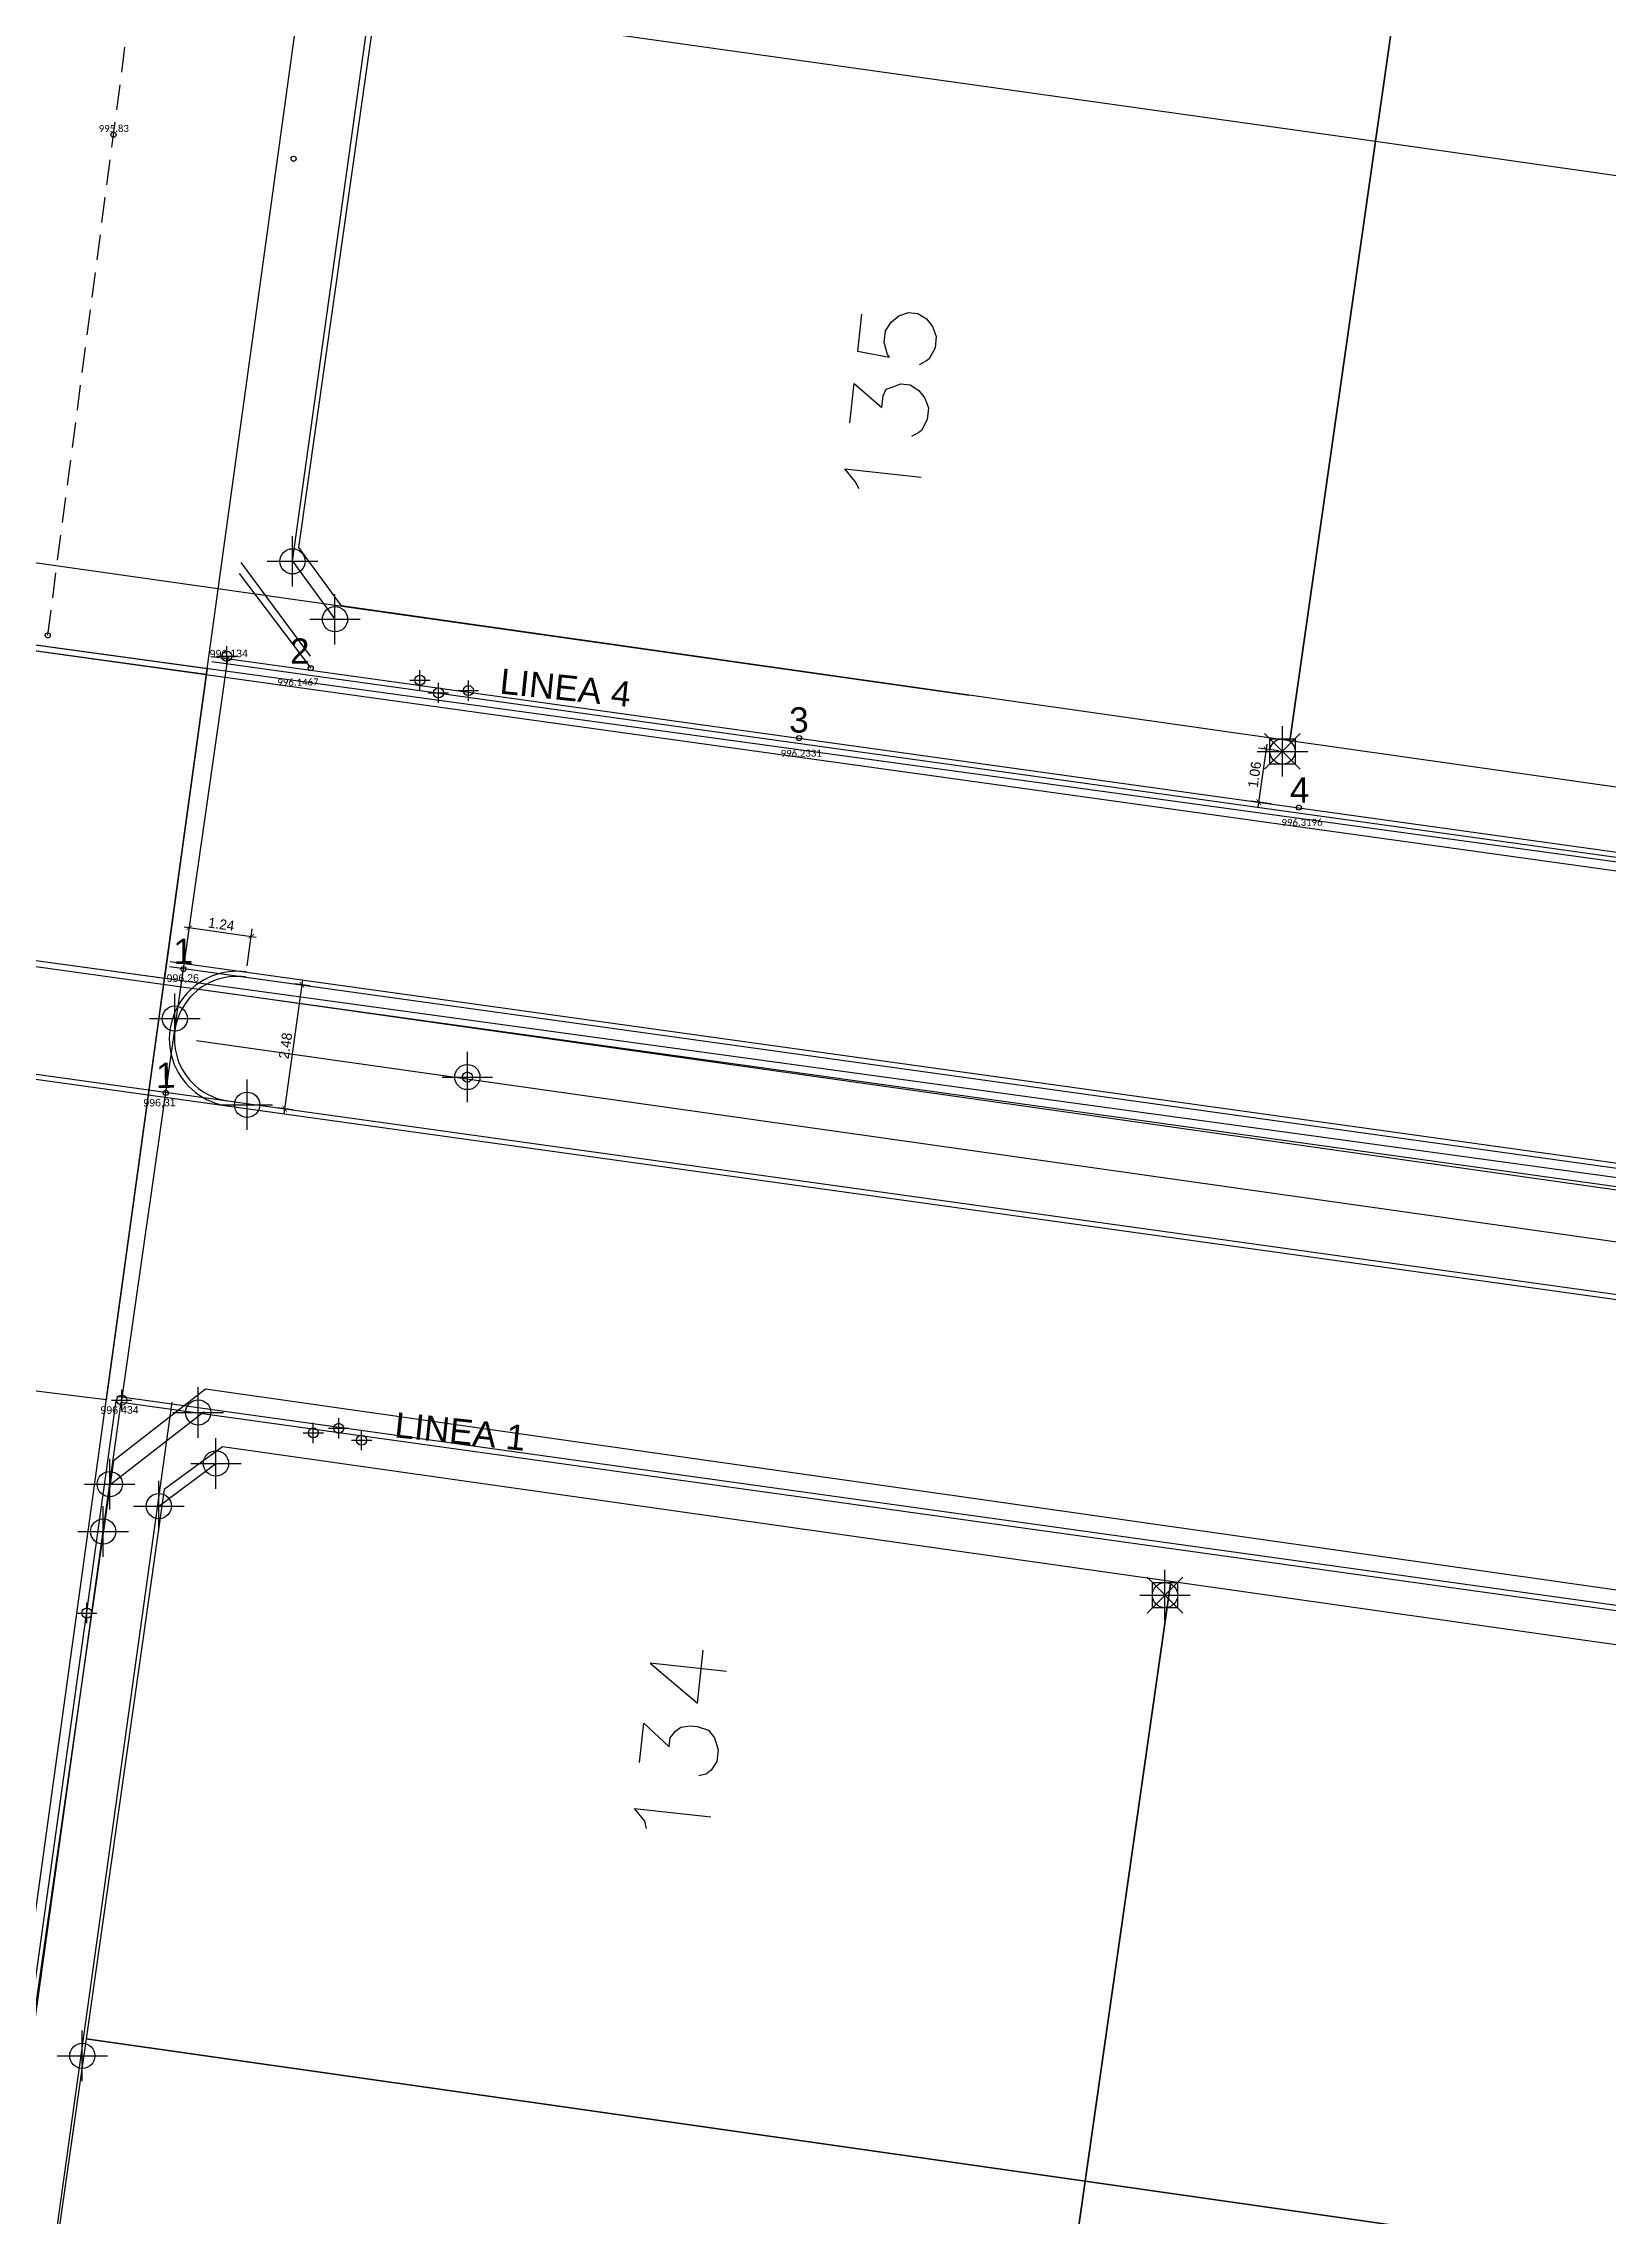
# Model space of a CAD drawing. Header units: metres. Extents: x -977055 to 805873, y -1033982 to 242021.
# Drawn here: x 863.81 to 894.82, y 1027.81 to 1070.86 of the extents above; entities that cross this region are included whole.
import ezdxf

# ---------------------------------------------------------------- set-up
doc = ezdxf.new("R2010")
doc.units = ezdxf.units.M
doc.header["$PDMODE"] = 32
doc.header["$PDSIZE"] = 1.5
doc.linetypes.add('DASHED', pattern=[0.75, 0.5, -0.25])
for name, color, linetype in [('12-CONDICIONES EXISTENTES', 2, 'Continuous'), ('C-ROAD-PROF-TEXT', 11, 'Continuous'), ('linea 1', 1, 'Continuous'), ('LOTE 243', 6, 'Continuous'), ('puntos nov 7', 50, 'Continuous'), ('PUNTOS V', 4, 'Continuous'), ('V-NODE', 1, 'Continuous')]:
    doc.layers.add(name, color=color, linetype=linetype)
doc.layers.add('PDF2_area escolar', color=7, linetype='Continuous', true_color=0x989898)
doc.layers.add('PDF_Geometry', color=7, linetype='Continuous', true_color=0x797979)
doc.layers.get('PDF2_area escolar').off()
doc.styles.add('CITY2', font='stylu.ttf', dxfattribs={"height": 0.2})
doc.styles.get("Standard").update_dxf_attribs({"font": 'arial.ttf'})
doc.dimstyles.new('COTAS2', dxfattribs={"dimtxt": 0.02, "dimasz": 0.1, "dimexe": 0.15, "dimexo": 0.08, "dimgap": 0.05, "dimtad": 1, "dimzin": 0, "dimdsep": 46, "dimtxsty": 'CITY2', "dimblk": 'ARCHTICK', "dimcen": 1, "dimdle": 0.1, "dimclrd": 1, "dimclre": 1, "dimclrt": 2, "dimadec": 0, "dimazin": 0, "dimtfac": 1, "dimtofl": 0, "dimtmove": 0, "dimatfit": 3, "dimldrblk": 'ARCHTICK', "dimfxl": 0.18, "dimtolj": 1, "dimtzin": 0, "dimarcsym": 0})

# ---------------------------------------------------------------- blocks, each defined once
blk = doc.blocks.new('*U274')
at = {"color": 0, "linetype": 'ByBlock', "lineweight": -2, "transparency": 16777216}
for p, q in [((0, -1), (0, 1)), ((-1, 0), (1, 0))]:
    blk.add_line(p, q, dxfattribs=at)
blk.add_circle((0, 0), 0.5, dxfattribs=at)
blk = doc.blocks.new('*U1285', base_point=(864.579, 1030.991, 998.429))
at = {"layer": 'V-NODE', "color": 50, "lineweight": -2, "xscale": 0.5, "yscale": 0.5, "zscale": 0.5}
blk.add_blockref('*U274', (864.579, 1030.991, 998.429), dxfattribs=at)
blk = doc.blocks.new('*U1288', base_point=(866.096, 1041.882, 997.971))
at = {"layer": 'V-NODE', "color": 50, "lineweight": -2, "xscale": 0.5, "yscale": 0.5, "zscale": 0.5}
blk.add_blockref('*U274', (866.096, 1041.882, 997.971), dxfattribs=at)
blk = doc.blocks.new('*U1291', base_point=(867.228, 1042.726, 997.984))
at = {"layer": 'V-NODE', "color": 50, "lineweight": -2, "xscale": 0.5, "yscale": 0.5, "zscale": 0.5}
blk.add_blockref('*U274', (867.228, 1042.726, 997.984), dxfattribs=at)
blk = doc.blocks.new('*U1294', base_point=(868.744, 1060.598, 997.358))
at = {"layer": 'V-NODE', "color": 50, "lineweight": -2, "xscale": 0.5, "yscale": 0.5, "zscale": 0.5}
blk.add_blockref('*U274', (868.744, 1060.598, 997.358), dxfattribs=at)
blk = doc.blocks.new('*U1297', base_point=(869.586, 1059.45, 997.398))
at = {"layer": 'V-NODE', "color": 50, "lineweight": -2, "xscale": 0.5, "yscale": 0.5, "zscale": 0.5}
blk.add_blockref('*U274', (869.586, 1059.45, 997.398), dxfattribs=at)
blk = doc.blocks.new('*U2497')
at = {"color": 0, "linetype": 'ByBlock', "lineweight": -2, "transparency": 16777216}
for p, q in [((0, -1), (0, 1)), ((-1, 0), (1, 0))]:
    blk.add_line(p, q, dxfattribs=at)
blk.add_lwpolyline([(-0.5, -0.5), (-0.5, 0.5), (0.5, 0.5), (0.5, -0.5)], close=True, dxfattribs=at)
blk = doc.blocks.new('*U2773', base_point=(886.033, 1040.117, 997.839))
at = {"layer": 'V-NODE', "color": 130, "lineweight": -2, "xscale": 0.5, "yscale": 0.5, "zscale": 0.5}
blk.add_blockref('*U2497', (886.033, 1040.117, 997.839), dxfattribs=at)
blk = doc.blocks.new('*U2777', base_point=(888.361, 1056.832, 997.203))
at = {"layer": 'V-NODE', "color": 130, "lineweight": -2, "xscale": 0.5, "yscale": 0.5, "zscale": 0.5}
blk.add_blockref('*U2497', (888.361, 1056.832, 997.203), dxfattribs=at)
blk = doc.blocks.new('*U2820')
at = {"color": 0, "linetype": 'ByBlock', "lineweight": -2, "transparency": 16777216}
for p, q in [((-0.707, -0.707), (0.707, 0.707)), ((-0.707, 0.707), (0.707, -0.707))]:
    blk.add_line(p, q, dxfattribs=at)
blk.add_circle((0, 0), 0.5, dxfattribs=at)
blk = doc.blocks.new('*U2829', base_point=(886.033, 1040.117, 997.839))
at = {"layer": 'V-NODE', "color": 50, "lineweight": -2, "xscale": 0.5, "yscale": 0.5, "zscale": 0.5}
blk.add_blockref('*U2820', (886.033, 1040.117, 997.839), dxfattribs=at)
blk = doc.blocks.new('*U2832', base_point=(888.361, 1056.832, 997.203))
at = {"layer": 'V-NODE', "color": 50, "lineweight": -2, "xscale": 0.5, "yscale": 0.5, "zscale": 0.5}
blk.add_blockref('*U2820', (888.361, 1056.832, 997.203), dxfattribs=at)
blk = doc.blocks.new('base')
at = {"layer": 'PDF_Geometry', "lineweight": 25, "extrusion": (-0.000787417, 0.063364, 0.99799), "elevation": 0.026}
for points in [[(-314.355, -197.288), (-299.601, -195.681), (-292.744, -194.188), (-282.663, -192.111), (-274.476, -190.361), (-258.037, -185.154), (-248.029, -180.61), (-240.539, -177.71), (-228.643, -174.042), (-222.733, -172.714), (-217.384, -171.04), (-209.935, -169.248), (-202.16, -164.759), (-196.196, -160.284), (-195.073, -159.817), (-178.095, -157.457), (-154.298, -156.614), (-136.667, -154.611), (-124.436, -153.164), (-118.066, -151.474), (-100.79, -146.646), (-80.955, -140.967), (-73.385, -139.328), (-61.694, -135.822), (-40.504, -131.604), (-37.727, -130.872), (-17.661, -129.441), (1.311, -127.461), (21.092, -124.929), (41.006, -122.83), (47.376, -123.458), (63.592, -123.186), (81.402, -124.312), (85.639, -96.072), (88.705, -66.393), (92.811, -40.781), (97.16, -22.386), (100.596, -1.562), (102.483, 8.32), (109.691, 37.361), (117.528, 76.62), (126.217, 115.638), (131.513, 149.592), (134.682, 173.973), (136.916, 195.591), (139.956, 229.678), (141.558, 250.676), (142.614, 271.37), (143.252, 283.21), (147.066, 312.938), (152.58, 355.631), (153.554, 396.042), (150.869, 418.02), (151.777, 438.639), (150.959, 458.028), (151.777, 438.639), (150.869, 418.02), (153.554, 396.042), (152.58, 355.631), (147.066, 312.938), (143.252, 283.21), (142.614, 271.37), (141.558, 250.676), (139.956, 229.678), (136.916, 195.591), (134.682, 173.973), (131.513, 149.592), (126.217, 115.638), (117.528, 76.62), (109.691, 37.361), (102.483, 8.32), (100.596, -1.562), (97.16, -22.386), (92.811, -40.781), (88.705, -66.393), (85.639, -96.072), (81.402, -124.312), (63.592, -123.186), (47.376, -123.458), (41.006, -122.83), (21.092, -124.929), (1.311, -127.461), (-17.661, -129.441), (-37.727, -130.872), (-40.504, -131.604), (-61.694, -135.822), (-73.385, -139.328), (-80.955, -140.967), (-100.79, -146.646), (-118.066, -151.474), (-124.436, -153.164), (-136.667, -154.611), (-154.298, -156.614), (-178.095, -157.457), (-195.073, -159.817), (-196.196, -160.284), (-202.16, -164.759), (-209.935, -169.248), (-217.384, -171.04), (-222.733, -172.714), (-228.643, -174.042), (-240.539, -177.71), (-248.029, -180.61), (-258.037, -185.154), (-274.476, -190.361), (-282.663, -192.111), (-292.744, -194.188), (-299.601, -195.681), (-314.355, -197.288), (-312.178, -178.446), (-309.146, -157.898), (-306.876, -132.899), (-305.823, -118.002), (-298.643, -78.802), (-291.055, -45.077), (-282.252, -15.116), (-275.645, 10.473), (-270.319, 33.898), (-263.825, 63.164), (-258.15, 86.408), (-284.424, 123.888)], [(90.41, -55.701), (23.541, -45.327), (22.42, -46.165), (14.042, -106.087)], [(4.42, -98.575), (-37.003, -101.004), (-27.234, -38.004)], [(2.105, -49.282), (2.193, -48.551), (1.559, -48.428), (1.599, -48.479), (1.663, -48.719), (1.635, -48.947), (1.522, -49.119), (1.368, -49.24), (1.175, -49.309), (0.992, -49.287), (0.82, -49.174), (0.699, -49.02), (0.63, -48.826), (0.657, -48.598), (0.776, -48.38), (0.828, -48.34), (0.976, -48.265)], [(2.364, -47.134), (2.27, -47.911), (1.726, -47.428), (1.698, -47.657), (1.636, -47.788), (1.539, -47.823), (1.345, -47.892), (1.162, -47.87), (0.991, -47.757), (0.87, -47.603), (0.801, -47.409), (0.828, -47.181), (0.947, -46.963), (0.998, -46.923), (1.146, -46.848)], [(2.198, -45.816), (2.273, -45.964), (2.474, -46.22), (0.966, -46.038)], [(13.108, -42.632), (14.458, -44.511)], [(15.461, -35.033), (-25.236, -28.738)], [(-11.71, 51.199), (-13.594, 49.803), (-24.492, -20.249), (-23.096, -22.133), (15.367, -28.112), (17.206, -26.71), (28.103, 43.341), (26.707, 45.225)], [(15.367, -28.112), (17.206, -26.71)], [(5.115, -22.379), (6.623, -22.56), (5.7, -21.754), (5.573, -22.805)], [(6.86, -20.595), (6.766, -21.372), (6.267, -20.895), (6.245, -21.077), (6.137, -21.204), (6.035, -21.284), (5.847, -21.308), (5.709, -21.291), (5.486, -21.218), (5.366, -21.064), (5.302, -20.825), (5.329, -20.596), (5.443, -20.424), (5.545, -20.344), (5.688, -20.315)], [(6.74, -19.282), (6.769, -19.425), (6.97, -19.681), (5.462, -19.499)]]:
    blk.add_lwpolyline(points, dxfattribs=at)
for points in [[(-8.124, -52.594), (-9.968, -64.429), (9.787, -67.504), (11.636, -55.624)], [(-27.879, -49.519), (-29.722, -61.353), (-9.968, -64.429), (-8.124, -52.594)], [(-8.124, -52.594), (-6.276, -40.714), (12.479, -43.623), (13.312, -44.79), (11.636, -55.624)], [(-27.879, -49.519), (-26.197, -38.639), (-25.076, -37.8), (-6.276, -40.714), (-8.124, -52.594)], [(-1.863, -12.171), (-3.712, -24.051), (15.043, -26.96), (16.209, -26.127), (17.891, -15.247)], [(-21.618, -9.096), (-23.299, -19.976), (-22.466, -21.143), (-3.712, -24.051), (-1.863, -12.171)], [(-0.02, -0.337), (-1.863, -12.171), (17.891, -15.247), (19.74, -3.367)], [(-19.774, 2.739), (-21.618, -9.096), (-1.863, -12.171), (-0.02, -0.337)]]:
    blk.add_lwpolyline(points, close=True, dxfattribs=at)
blk.add_lwpolyline([(-25.248, -28.783, 1.000018), (-25.403, -29.738), (15.294, -36.033)], format="xyb", dxfattribs=at)
blk = doc.blocks.new('_ArchTick')
at = {"color": 0, "linetype": 'ByBlock', "const_width": 0.15}
blk.add_lwpolyline([(-0.5, -0.5), (0.5, 0.5)], dxfattribs=at)
blk = doc.blocks.new('*D4063')
at = {"layer": '12-CONDICIONES EXISTENTES', "color": 1, "lineweight": -2, "transparency": 16777216}
blk.add_line((888.048, 1056.976), (887.874, 1055.728), dxfattribs=at)
at = {"layer": '12-CONDICIONES EXISTENTES', "color": 1, "linetype": 'Continuous', "lineweight": -2, "transparency": 16777216}
for p, q in [((888.282, 1056.843), (887.886, 1056.898)), ((888.136, 1055.792), (887.74, 1055.848))]:
    blk.add_line(p, q, dxfattribs=at)
at = {"layer": 'Defpoints', "color": 0, "transparency": 16777216}
for p in [(888.361, 1056.832, 997.203), (887.888, 1055.827), (888.215, 1055.781, 997.203)]:
    blk.add_point(p, dxfattribs=at)
at = {"layer": '12-CONDICIONES EXISTENTES', "color": 1, "lineweight": -2, "transparency": 16777216, "xscale": 0.1, "yscale": 0.1, "zscale": 0.1}
for p, rotation in [((888.034, 1056.877), 82.08258103561387), ((887.888, 1055.827), 262.0825810356138)]:
    blk.add_blockref('_ArchTick', p, dxfattribs=dict(at, rotation=rotation))
at = {"layer": '12-CONDICIONES EXISTENTES', "color": 2, "transparency": 16777216, "insert": (887.808, 1056.373), "char_height": 0.2, "attachment_point": 5, "rotation": 82.0826, "style": 'CITY2'}
blk.add_mtext('\\A1;1.06', dxfattribs=at)
blk = doc.blocks.new('*D4374')
at = {"layer": '12-CONDICIONES EXISTENTES', "color": 1, "linetype": 'Continuous', "lineweight": -2, "transparency": 16777216}
for p, q in [((866.617, 1052.752), (866.72, 1053.489)), ((867.845, 1052.581), (867.948, 1053.318))]:
    blk.add_line(p, q, dxfattribs=at)
at = {"layer": '12-CONDICIONES EXISTENTES', "color": 1, "lineweight": -2, "transparency": 16777216}
blk.add_line((866.6, 1053.354), (868.026, 1053.155), dxfattribs=at)
at = {"layer": 'Defpoints', "color": 0, "transparency": 16777216}
for p in [(867.927, 1053.169), (866.606, 1052.673, 997.203), (867.834, 1052.502, 997.203)]:
    blk.add_point(p, dxfattribs=at)
at = {"layer": '12-CONDICIONES EXISTENTES', "color": 1, "lineweight": -2, "transparency": 16777216, "xscale": 0.1, "yscale": 0.1, "zscale": 0.1}
for p, rotation in [((866.699, 1053.34), 172.0696829134735), ((867.927, 1053.169), 352.0696829134735)]:
    blk.add_blockref('_ArchTick', p, dxfattribs=dict(at, rotation=rotation))
at = {"layer": '12-CONDICIONES EXISTENTES', "color": 2, "transparency": 16777216, "insert": (867.334, 1053.408), "char_height": 0.2, "attachment_point": 5, "rotation": 352.0697, "style": 'CITY2'}
blk.add_mtext('\\A1;1.24', dxfattribs=at)
blk = doc.blocks.new('*U4378')
at = {"color": 0, "linetype": 'ByBlock', "lineweight": -2, "transparency": 16777216}
for p, q in [((-1, 0), (1, 0)), ((0, -1), (0, 1))]:
    blk.add_line(p, q, dxfattribs=at)
blk.add_circle((0, 0), 0.5, dxfattribs=at)
blk = doc.blocks.new('*U4408', base_point=(872.209, 1050.381, 997.517))
at = {"layer": 'V-NODE', "lineweight": -2, "xscale": 0.2, "yscale": 0.2, "zscale": 0.2}
blk.add_blockref('*U4378', (872.209, 1050.381, 997.517), dxfattribs=at)
blk = doc.blocks.new('*U4429', base_point=(865.36, 1043.982, 996.434))
at = {"layer": 'V-NODE', "lineweight": -2, "xscale": 0.2, "yscale": 0.2, "zscale": 0.2}
blk.add_blockref('*U4378', (865.36, 1043.982, 996.434), dxfattribs=at)
blk = doc.blocks.new('*U4438', base_point=(867.442, 1058.716, 996.134))
at = {"layer": 'V-NODE', "lineweight": -2, "xscale": 0.2, "yscale": 0.2, "zscale": 0.2}
blk.add_blockref('*U4378', (867.442, 1058.716, 996.134), dxfattribs=at)
blk = doc.blocks.new('*U4518', base_point=(864.669, 1039.763, 997.192))
at = {"layer": 'V-NODE', "lineweight": -2, "xscale": 0.2, "yscale": 0.2, "zscale": 0.2}
blk.add_blockref('*U4378', (864.669, 1039.763, 997.192), dxfattribs=at)
blk = doc.blocks.new('*U4536', base_point=(869.659, 1043.422, 996.755))
at = {"layer": 'V-NODE', "lineweight": -2, "xscale": 0.2, "yscale": 0.2, "zscale": 0.2}
blk.add_blockref('*U4378', (869.659, 1043.422, 996.755), dxfattribs=at)
blk = doc.blocks.new('*U4539', base_point=(869.157, 1043.331, 996.958))
at = {"layer": 'V-NODE', "lineweight": -2, "xscale": 0.2, "yscale": 0.2, "zscale": 0.2}
blk.add_blockref('*U4378', (869.157, 1043.331, 996.958), dxfattribs=at)
blk = doc.blocks.new('*U4542', base_point=(870.114, 1043.188, 996.961))
at = {"layer": 'V-NODE', "lineweight": -2, "xscale": 0.2, "yscale": 0.2, "zscale": 0.2}
blk.add_blockref('*U4378', (870.114, 1043.188, 996.961), dxfattribs=at)
blk = doc.blocks.new('*U4545', base_point=(871.637, 1057.991, 996.484))
at = {"layer": 'V-NODE', "lineweight": -2, "xscale": 0.2, "yscale": 0.2, "zscale": 0.2}
blk.add_blockref('*U4378', (871.637, 1057.991, 996.484), dxfattribs=at)
blk = doc.blocks.new('*U4548', base_point=(872.23, 1058.037, 996.682))
at = {"layer": 'V-NODE', "lineweight": -2, "xscale": 0.2, "yscale": 0.2, "zscale": 0.2}
blk.add_blockref('*U4378', (872.23, 1058.037, 996.682), dxfattribs=at)
blk = doc.blocks.new('*U4551', base_point=(871.27, 1058.244, 996.686))
at = {"layer": 'V-NODE', "lineweight": -2, "xscale": 0.2, "yscale": 0.2, "zscale": 0.2}
blk.add_blockref('*U4378', (871.27, 1058.244, 996.686), dxfattribs=at)
blk = doc.blocks.new('*D4576')
at = {"layer": '12-CONDICIONES EXISTENTES', "color": 1, "lineweight": -2, "transparency": 16777216}
blk.add_line((868.944, 1052.307), (868.574, 1049.653), dxfattribs=at)
at = {"layer": '12-CONDICIONES EXISTENTES', "color": 1, "linetype": 'Continuous', "lineweight": -2, "transparency": 16777216}
for p, q in [((869.092, 1052.185), (868.782, 1052.229)), ((868.75, 1049.729), (868.439, 1049.772))]:
    blk.add_line(p, q, dxfattribs=at)
at = {"layer": 'Defpoints', "color": 0, "transparency": 16777216}
for p in [(869.171, 1052.174, 997.203), (868.588, 1049.752), (868.829, 1049.718, 997.203)]:
    blk.add_point(p, dxfattribs=at)
at = {"layer": '12-CONDICIONES EXISTENTES', "color": 1, "lineweight": -2, "transparency": 16777216, "xscale": 0.1, "yscale": 0.1, "zscale": 0.1}
for p, rotation in [((868.93, 1052.208), 82.06968291347353), ((868.588, 1049.752), 262.0696829134735)]:
    blk.add_blockref('_ArchTick', p, dxfattribs=dict(at, rotation=rotation))
at = {"layer": '12-CONDICIONES EXISTENTES', "color": 2, "transparency": 16777216, "insert": (868.606, 1051.001), "char_height": 0.2, "attachment_point": 5, "rotation": 82.0697, "style": 'CITY2'}
blk.add_mtext('\\A1;2.48', dxfattribs=at)
blk = doc.blocks.new('*U4582')
at = {"color": 0, "linetype": 'ByBlock', "lineweight": -2, "transparency": 16777216}
for p, q in [((0, -1), (0, 1)), ((-1, 0), (1, 0))]:
    blk.add_line(p, q, dxfattribs=at)
blk.add_circle((0, 0), 0.5, dxfattribs=at)
blk = doc.blocks.new('*U4595', base_point=(864.993, 1041.377, 996.865))
at = {"layer": 'V-NODE', "color": 3, "lineweight": -2, "xscale": 0.5, "yscale": 0.5, "zscale": 0.5}
blk.add_blockref('*U4582', (864.993, 1041.377, 996.865), dxfattribs=at)
blk = doc.blocks.new('*U4596', base_point=(865.123, 1042.317, 996.807))
at = {"layer": 'V-NODE', "color": 3, "lineweight": -2, "xscale": 0.5, "yscale": 0.5, "zscale": 0.5}
blk.add_blockref('*U4582', (865.123, 1042.317, 996.807), dxfattribs=at)
blk = doc.blocks.new('*U4597', base_point=(866.876, 1043.735, 996.763))
at = {"layer": 'V-NODE', "color": 3, "lineweight": -2, "xscale": 0.5, "yscale": 0.5, "zscale": 0.5}
blk.add_blockref('*U4582', (866.876, 1043.735, 996.763), dxfattribs=at)
blk = doc.blocks.new('*U4598', base_point=(867.845, 1049.832, 996.672))
at = {"layer": 'V-NODE', "color": 3, "lineweight": -2, "xscale": 0.5, "yscale": 0.5, "zscale": 0.5}
blk.add_blockref('*U4582', (867.845, 1049.832, 996.672), dxfattribs=at)
blk = doc.blocks.new('*U4599', base_point=(866.413, 1051.539, 996.589))
at = {"layer": 'V-NODE', "color": 3, "lineweight": -2, "xscale": 0.5, "yscale": 0.5, "zscale": 0.5}
blk.add_blockref('*U4582', (866.413, 1051.539, 996.589), dxfattribs=at)
blk = doc.blocks.new('*U4646')
at = {"color": 0, "linetype": 'ByBlock', "lineweight": -2, "transparency": 16777216}
for p, q in [((0, -1), (0, 1)), ((-1, 0), (1, 0))]:
    blk.add_line(p, q, dxfattribs=at)
blk.add_circle((0, 0), 0.5, dxfattribs=at)
blk = doc.blocks.new('*U4670', base_point=(872.209, 1050.381, 997.517))
at = {"layer": 'V-NODE', "color": 2, "lineweight": -2, "xscale": 0.5, "yscale": 0.5, "zscale": 0.5}
blk.add_blockref('*U4646', (872.209, 1050.381, 997.517), dxfattribs=at)

msp = doc.modelspace()

# ---------------------------------------------------------------- linework, layer by layer
at = {"color": 1}
for points, elevation in [([(826.85026, 767.27004), (874.73821, 1114.15611), (868.36224, 1120.78784), (818.82259, 761.82294), (826.85026, 767.27004)], 2022.29234), ([(801.61867, 1067.45219), (1160.48943, 1017.53949), (1159.04381, 1011.48073), (800.75387, 1061.31279), (801.60927, 1067.4535)], 1997.105), ([(801.61867, 1067.45219), (1045.10893, 1034.047), (1044.25001, 1027.90678), (800.75387, 1061.31279), (801.61867, 1067.45219)], 1997.105), ([(859.89146, 1059.45756), (867.05142, 1058.47527), (865.05116, 1043.98601), (857.88501, 1044.86968), (859.89811, 1059.45665)], 1997.105), ([(859.88309, 1059.34862), (867.03567, 1058.3612), (866.20862, 1052.33285), (859.05051, 1053.31489), (859.88309, 1059.34862)], 1997.105)]:
    msp.add_lwpolyline(points, dxfattribs=dict(at, elevation=elevation))
at = {"layer": '12-CONDICIONES EXISTENTES', "color": 1, "elevation": 996.877}
msp.add_lwpolyline([(865.36, 1043.97961), (867.47126, 1058.71142)], dxfattribs=at)
at = {"layer": '12-CONDICIONES EXISTENTES', "color": 1, "linetype": 'Continuous', "elevation": 997.203}
for points in [[(867.14573, 1058.61541), (957.84176, 1045.98138)], [(867.15953, 1058.71446), (957.85555, 1046.08042)], [(866.30412, 1052.57375), (957.00015, 1039.93972)], [(866.31792, 1052.67279), (957.01395, 1040.03876)], [(857.86649, 1051.1442), (956.64419, 1037.38439)], [(857.88026, 1051.24325), (956.65799, 1037.48343)], [(865.2621, 1044.05606), (955.81638, 1031.44177)], [(865.34733, 1043.94322), (955.80258, 1031.34273)]]:
    msp.add_lwpolyline(points, dxfattribs=at)
at = {"layer": '12-CONDICIONES EXISTENTES', "color": 1}
for centre in [(865.1972, 1069.04786, 996.877), (868.76582, 1068.5735, 996.877), (863.89442, 1059.12933, 996.877)]:
    msp.add_circle(centre, 0.05, dxfattribs=at)
for radius in [1.34, 1.24]:
    msp.add_arc((867.6431, 1051.13525, 997.203), radius, 82.069683, 262.088245, dxfattribs=at)
at = {"layer": 'linea 1', "elevation": 1011.104}
for points in [[(854.53104, 967.07646), (865.24829, 1043.95701)], [(865.35274, 1043.982), (865.36661, 1044.08153)], [(854.63008, 967.06265), (865.34733, 1043.94322)], [(855.6205, 966.92459), (866.35704, 1043.94346)]]:
    msp.add_lwpolyline(points, dxfattribs=at)
at = {"layer": 'LOTE 243', "color": 1, "linetype": 'DASHED', "elevation": 997.399}
for points in [[(863.8949, 1059.13301), (871.61482, 1117.90737)], [(863.88791, 1059.07976), (863.88833, 1059.08294)]]:
    msp.add_lwpolyline(points, dxfattribs=at)
at = {"layer": 'LOTE 243', "elevation": 996.782}
msp.add_lwpolyline([(816.42216, 1067.27715), (882.14281, 1057.94888)], dxfattribs=at)
at = {"layer": 'PUNTOS V', "elevation": 997.354}
msp.add_lwpolyline([(868.744, 1060.598), (875.988, 1112.51)], dxfattribs=at)
at = {"layer": 'PUNTOS V', "color": 1}
for points, elevation in [([(867.68647, 1060.35605), (869.1051, 1058.48382)], 997.358), ([(868.744, 1060.598), (869.586, 1059.45)], 997.358), ([(865.12675, 1042.30332), (866.99453, 1043.75415)], 997.971), ([(866.096, 1041.882), (867.228, 1042.726)], 997.971)]:
    msp.add_lwpolyline(points, dxfattribs=dict(at, elevation=elevation))
for centre in [(869.1051, 1058.48382, 997.358), (878.78152, 1057.09658, 997.971), (888.68619, 1055.71884, 997.971), (866.58404, 1052.52064, 996.877), (866.23226, 1050.06597, 996.877)]:
    msp.add_circle(centre, 0.05, dxfattribs=at)

# ---------------------------------------------------------------- block references
at = {"layer": 'PDF2_area escolar'}
msp.add_blockref('base', (882.736, 1016.336, 999.038), dxfattribs=at)
at = {"layer": 'puntos nov 7'}
for name, p in [('*U1294', (868.744, 1060.598, 997.358)), ('*U1297', (869.586, 1059.45, 997.398)), ('*U1291', (867.228, 1042.726, 997.984)), ('*U1288', (866.096, 1041.882, 997.971)), ('*U1285', (864.579, 1030.991, 998.429))]:
    msp.add_blockref(name, p, dxfattribs=at)
at = {"layer": 'V-NODE'}
for name, p in [('*U4438', (867.442, 1058.716, 996.132)), ('*U4551', (871.27, 1058.244, 996.684)), ('*U4545', (871.637, 1057.991, 996.482)), ('*U4548', (872.23, 1058.037, 996.68)), ('*U2777', (888.361, 1056.832, 997.203)), ('*U2832', (888.361, 1056.832, 997.203)), ('*U4599', (866.413, 1051.539, 996.587)), ('*U4670', (872.209, 1050.381, 997.515)), ('*U4408', (872.209, 1050.381, 997.515)), ('*U4598', (867.845, 1049.832, 996.67)), ('*U4429', (865.36, 1043.982, 996.432)), ('*U4597', (866.876, 1043.735, 996.761)), ('*U4539', (869.157, 1043.331, 996.956)), ('*U4536', (869.659, 1043.422, 996.753)), ('*U4542', (870.114, 1043.188, 996.959)), ('*U4596', (865.123, 1042.317, 996.805)), ('*U4595', (864.993, 1041.377, 996.863)), ('*U2773', (886.033, 1040.117, 997.839)), ('*U2829', (886.033, 1040.117, 997.839)), ('*U4518', (864.669, 1039.763, 997.19))]:
    msp.add_blockref(name, p, dxfattribs=at)

# ---------------------------------------------------------------- texts
at = {"layer": 'C-ROAD-PROF-TEXT', "color": 11, "linetype": 'Continuous', "lineweight": -3, "attachment_point": 8}
for s, insert, char_height, rotation in [('{\\fCalibri|b0|i0|c0|p34;\\H0.91667x;\\C256;995.83}', (865.2042, 1069.10112, 996.877), 0.15, 0.571108), ('{\\C2;2}', (868.89039, 1058.56999, 997.971), 0.5, 0.571108), ('{\\C2;996,134}', (867.48332, 1058.66831, 996.877), 0.15, 0.571108), ('{\\fCalibri|b0|i0|c0|p34;\\H0.91667x;\\C256;996.1467}', (868.8534, 1058.13426, 1011.104), 0.15, 0.571108), ('{\\C2;LINEA 4}', (874.12789, 1057.84514, 996.877), 0.5, 354.035384), ('{\\C2;3}', (878.78148, 1057.19783, 996.877), 0.5, 0.571108), ('{\\fCalibri|b0|i0|c0|p34;\\H0.91667x;\\C256;996.2331}', (878.82565, 1056.7249, 1011.104), 0.15, 0.571108), ('{\\C2;4}', (888.70371, 1055.81764, 996.877), 0.5, 0.571108), ('{\\fCalibri|b0|i0|c0|p34;\\H0.91667x;\\C256;996.3196}', (888.74866, 1055.35503, 1011.104), 0.15, 0.571108), ('{\\C2;1}', (866.58289, 1052.62206, 995.783), 0.5, 0.571108), ('{\\C2;996,26}', (866.57163, 1052.23874, 996.877), 0.15, 0.571108), ('{\\C2;1}', (866.2347, 1050.16653, 996.877), 0.5, 0.571108), ('{\\C2;996,31}', (866.1101, 1049.77181), 0.15, 0.571108), ('{\\C2;996,434}', (865.31852, 1043.68358, 1011.104), 0.15, 0.571108), ('{\\C2;LINEA 1}', (872.0437, 1043.11118, 996.877), 0.5, 354.035384)]:
    msp.add_mtext(s, dxfattribs=dict(at, insert=insert, char_height=char_height, rotation=rotation))

# ---------------------------------------------------------------- dimensions: what is measured, and where the dimension line sits
at = {"layer": '12-CONDICIONES EXISTENTES', "color": 1}
for p1, p2, distance, picture, middle in [((888.361, 1056.832, 997.203), (888.2149, 1055.78142, 997.203), -0.32983, '*D4063', (887.80827, 1056.37342)), ((866.60589, 1052.67306, 997.203), (867.83404, 1052.50198, 997.203), 0.67351, '*D4374', (867.3342, 1053.40758)), ((869.17147, 1052.17432, 997.203), (868.82931, 1049.71804, 997.203), -0.24374, '*D4576', (868.606, 1051.00112))]:
    dim = msp.add_aligned_dim(p1=p1, p2=p2, distance=distance, dimstyle='COTAS2', dxfattribs=at)
    dim.commit()
    dim.dimension.update_dxf_attribs({"geometry": picture, "text_midpoint": middle})

doc.saveas('drawing.dxf')
